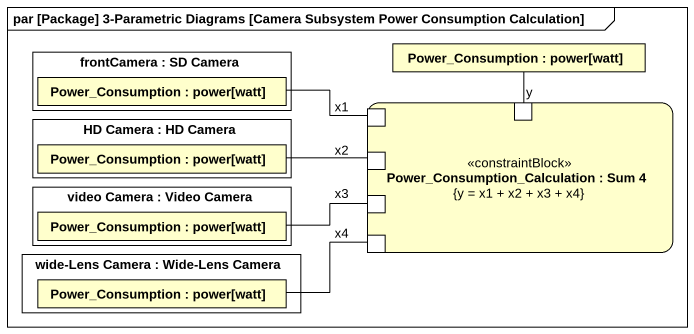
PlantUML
@startuml
mainframe par [Package] 3-Parametric Diagrams [Camera Subsystem Power Consumption Calculation]
rectangle "frontCamera : SD Camera" as frontCamera {
  rectangle "Power_Consumption : power[watt]" as Power_Consumption_2
}
rectangle "Power_Consumption : power[watt]" as Power_Consumption
rectangle "HD Camera : HD Camera" as HD_Camera {
  rectangle "Power_Consumption : power[watt]" as Power_Consumption_4
}
rectangle "Power_Consumption_Calculation : Sum 4\n{y = x1 + x2 + x3 + x4}" as Power_Consumption_3 <<constraintBlock>> {
  port x1
  port y
  port x2
  port x3
  port x4
}
rectangle "video Camera : Video Camera" as video_Camera {
  rectangle "Power_Consumption : power[watt]" as Power_Consumption_5
}
rectangle "wide-Lens Camera : Wide-Lens Camera" as wide_Lens_Camera {
  rectangle "Power_Consumption : power[watt]" as Power_Consumption_6
}
Power_Consumption -- y
Power_Consumption_2 -right- x1
Power_Consumption_4 -right- x2
Power_Consumption_5 -right- x3
Power_Consumption_6 -right- x4
@enduml
